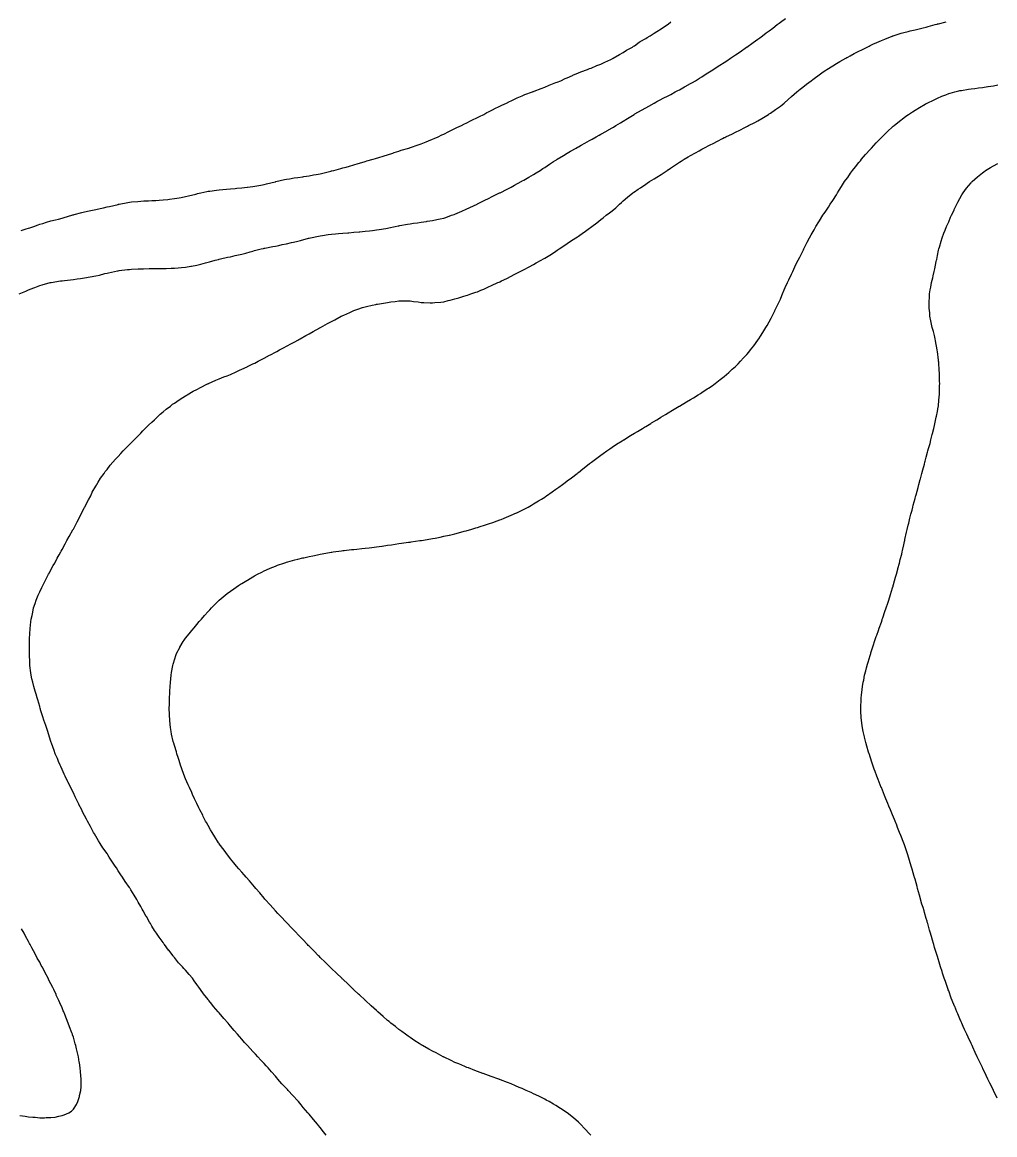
# Model space of a CAD drawing. Extents: x -717078 to -715000, y -984629 to -984000.
# Drawn here: x -715925.1 to -715838.4, y -984275.5 to -984176.3 of the extents above; entities that cross this region are included whole.
import ezdxf

# ---------------------------------------------------------------- set-up
doc = ezdxf.new("R2010")
doc.units = 0
doc.layers.add('buffer_B2_0_1_clip', color=7, linetype='Continuous')

msp = doc.modelspace()

# ---------------------------------------------------------------- linework, layer by layer
at = {"layer": 'buffer_B2_0_1_clip'}
for points in [[(-715925.319, -984200.5), (-715924.741, -984200.259), (-715924.5, -984200.15), (-715924.026, -984199.974), (-715923.937, -984199.937), (-715923.5, -984199.766), (-715923.291, -984199.709), (-715922.575, -984199.5), (-715922.515, -984199.485), (-715922.5, -984199.482), (-715922.478, -984199.478), (-715921.649, -984199.351), (-715921.5, -984199.327), (-715921.303, -984199.303), (-715920.758, -984199.242), (-715920.5, -984199.211), (-715920.167, -984199.167), (-715919.869, -984199.131), (-715919.5, -984199.081), (-715919.007, -984198.993), (-715918.99, -984198.99), (-715918.5, -984198.899), (-715918.177, -984198.823), (-715917.69, -984198.69), (-715917.5, -984198.643), (-715917.381, -984198.619), (-715916.835, -984198.5), (-715916.554, -984198.446), (-715916.5, -984198.435), (-715916.427, -984198.427), (-715915.662, -984198.338), (-715915.5, -984198.32), (-715915.311, -984198.311), (-715914.721, -984198.279), (-715914.5, -984198.268), (-715914.264, -984198.264), (-715913.746, -984198.254), (-715913.5, -984198.25), (-715913.247, -984198.247), (-715912.759, -984198.241), (-715912.5, -984198.237), (-715912.226, -984198.226), (-715911.789, -984198.211), (-715911.5, -984198.199), (-715911.168, -984198.168), (-715910.859, -984198.141), (-715910.5, -984198.107), (-715910.027, -984198.027), (-715909.981, -984198.019), (-715909.5, -984197.936), (-715909.151, -984197.849), (-715908.731, -984197.731), (-715908.5, -984197.67), (-715908.364, -984197.636), (-715907.853, -984197.5), (-715907.571, -984197.429), (-715907.5, -984197.412), (-715907.386, -984197.386), (-715906.755, -984197.245), (-715906.5, -984197.189), (-715906.096, -984197.096), (-715905.94, -984197.06), (-715905.5, -984196.958), (-715905.139, -984196.861), (-715904.752, -984196.752), (-715904.5, -984196.683), (-715904.354, -984196.646), (-715903.766, -984196.5), (-715903.549, -984196.451), (-715903.5, -984196.44), (-715903.426, -984196.426), (-715902.717, -984196.283), (-715902.5, -984196.242), (-715902.177, -984196.177), (-715901.884, -984196.116), (-715901.5, -984196.04), (-715901.063, -984195.937), (-715900.899, -984195.899), (-715900.5, -984195.806), (-715900.26, -984195.74), (-715899.543, -984195.543), (-715899.5, -984195.531), (-715899.475, -984195.525), (-715899.361, -984195.5), (-715898.65, -984195.35), (-715898.5, -984195.321), (-715898.293, -984195.293), (-715897.781, -984195.219), (-715897.5, -984195.183), (-715897.151, -984195.151), (-715896.876, -984195.124), (-715896.5, -984195.091), (-715896.057, -984195.057), (-715895.952, -984195.048), (-715895.5, -984195.014), (-715895.028, -984194.972), (-715894.967, -984194.967), (-715894.5, -984194.925), (-715894.121, -984194.879), (-715893.846, -984194.846), (-715893.5, -984194.804), (-715893.239, -984194.761), (-715892.664, -984194.664), (-715892.5, -984194.637), (-715892.384, -984194.616), (-715891.838, -984194.5), (-715891.563, -984194.437), (-715891.5, -984194.423), (-715891.406, -984194.406), (-715890.715, -984194.285), (-715890.5, -984194.246), (-715890.206, -984194.206), (-715889.842, -984194.158), (-715889.5, -984194.111), (-715889.043, -984194.043), (-715888.968, -984194.032), (-715888.5, -984193.962), (-715888.12, -984193.88), (-715887.81, -984193.81), (-715887.5, -984193.741), (-715887.318, -984193.682), (-715886.797, -984193.5), (-715886.582, -984193.418), (-715886.5, -984193.386), (-715886.302, -984193.302), (-715885.878, -984193.122), (-715885.5, -984192.964), (-715885.184, -984192.816), (-715884.523, -984192.5), (-715884.508, -984192.492), (-715884.5, -984192.488), (-715884.477, -984192.477), (-715883.839, -984192.161), (-715883.5, -984191.999), (-715883.169, -984191.831), (-715882.516, -984191.5), (-715882.505, -984191.495), (-715882.5, -984191.492), (-715882.483, -984191.483), (-715881.845, -984191.155), (-715881.5, -984190.984), (-715881.186, -984190.814), (-715880.608, -984190.5), (-715880.538, -984190.462), (-715880.5, -984190.44), (-715880.36, -984190.36), (-715879.904, -984190.096), (-715879.5, -984189.869), (-715879.274, -984189.726), (-715878.919, -984189.5), (-715878.665, -984189.335), (-715878.5, -984189.229), (-715878.063, -984188.937), (-715877.705, -984188.705), (-715877.5, -984188.571), (-715877.457, -984188.543), (-715877.389, -984188.5), (-715876.838, -984188.162), (-715876.5, -984187.969), (-715876.208, -984187.792), (-715875.706, -984187.5), (-715875.575, -984187.425), (-715875.5, -984187.385), (-715875.242, -984187.242), (-715874.932, -984187.068), (-715874.5, -984186.838), (-715874.285, -984186.715), (-715873.906, -984186.5), (-715873.646, -984186.354), (-715873.5, -984186.273), (-715873.008, -984185.992), (-715872.973, -984185.973), (-715872.5, -984185.708), (-715872.37, -984185.63), (-715872.158, -984185.5), (-715871.75, -984185.25), (-715871.5, -984185.098), (-715871.13, -984184.87), (-715870.527, -984184.5), (-715870.51, -984184.49), (-715870.5, -984184.484), (-715870.463, -984184.463), (-715869.874, -984184.126), (-715869.5, -984183.917), (-715869.232, -984183.768), (-715868.748, -984183.5), (-715868.587, -984183.413), (-715868.5, -984183.365), (-715868.216, -984183.216), (-715867.932, -984183.068), (-715867.5, -984182.841), (-715867.277, -984182.723), (-715866.864, -984182.5), (-715866.628, -984182.372), (-715866.5, -984182.3), (-715866.059, -984182.059), (-715865.983, -984182.017), (-715865.5, -984181.75), (-715865.34, -984181.66), (-715865.074, -984181.5), (-715864.718, -984181.282), (-715864.5, -984181.143), (-715864.103, -984180.897), (-715863.525, -984180.525), (-715863.5, -984180.509), (-715863.494, -984180.506), (-715863.485, -984180.5), (-715862.882, -984180.118), (-715862.5, -984179.875), (-715862.272, -984179.728), (-715861.933, -984179.5), (-715861.675, -984179.325), (-715861.5, -984179.204), (-715861.084, -984178.916), (-715860.51, -984178.51), (-715860.5, -984178.503), (-715860.498, -984178.502), (-715860.496, -984178.5), (-715859.912, -984178.088), (-715859.5, -984177.801), (-715859.327, -984177.673), (-715859.094, -984177.5), (-715858.756, -984177.244), (-715858.5, -984177.051), (-715858.187, -984176.813), (-715857.775, -984176.5), (-715857.618, -984176.382), (-715857.5, -984176.294), (-715857.033, -984175.967)], [(-715925.16, -984194.84), (-715924.711, -984194.711), (-715924.5, -984194.645), (-715924.391, -984194.609), (-715924.036, -984194.5), (-715923.649, -984194.351), (-715923.5, -984194.301), (-715923.218, -984194.218), (-715922.887, -984194.113), (-715922.5, -984194.005), (-715922.102, -984193.898), (-715921.831, -984193.831), (-715921.5, -984193.745), (-715921.309, -984193.691), (-715920.629, -984193.5), (-715920.533, -984193.467), (-715920.5, -984193.456), (-715920.441, -984193.441), (-715919.752, -984193.248), (-715919.5, -984193.188), (-715919.1, -984193.1), (-715918.938, -984193.062), (-715918.5, -984192.971), (-715918.114, -984192.886), (-715917.827, -984192.827), (-715917.5, -984192.756), (-715917.292, -984192.708), (-715916.521, -984192.521), (-715916.5, -984192.516), (-715916.487, -984192.513), (-715916.405, -984192.5), (-715915.648, -984192.352), (-715915.5, -984192.328), (-715915.312, -984192.312), (-715914.745, -984192.255), (-715914.5, -984192.234), (-715914.222, -984192.222), (-715913.802, -984192.198), (-715913.5, -984192.184), (-715913.165, -984192.165), (-715912.856, -984192.144), (-715912.5, -984192.124), (-715912.078, -984192.078), (-715911.938, -984192.062), (-715911.5, -984192.015), (-715911.065, -984191.935), (-715910.906, -984191.906), (-715910.5, -984191.832), (-715910.235, -984191.765), (-715909.601, -984191.601), (-715909.5, -984191.575), (-715909.438, -984191.562), (-715909.128, -984191.5), (-715908.62, -984191.38), (-715908.5, -984191.357), (-715908.337, -984191.337), (-715907.751, -984191.249), (-715907.5, -984191.22), (-715907.195, -984191.195), (-715906.842, -984191.158), (-715906.5, -984191.131), (-715906.096, -984191.096), (-715905.922, -984191.078), (-715905.5, -984191.043), (-715905.017, -984190.983), (-715904.98, -984190.98), (-715904.5, -984190.923), (-715904.142, -984190.858), (-715903.8, -984190.8), (-715903.5, -984190.747), (-715903.3, -984190.7), (-715902.512, -984190.512), (-715902.5, -984190.509), (-715902.493, -984190.507), (-715902.455, -984190.5), (-715901.682, -984190.318), (-715901.5, -984190.282), (-715901.243, -984190.243), (-715900.83, -984190.17), (-715900.5, -984190.122), (-715900.057, -984190.057), (-715899.959, -984190.041), (-715899.5, -984189.976), (-715899.097, -984189.903), (-715898.861, -984189.861), (-715898.5, -984189.796), (-715898.26, -984189.74), (-715897.564, -984189.564), (-715897.5, -984189.548), (-715897.461, -984189.539), (-715897.293, -984189.5), (-715896.676, -984189.324), (-715896.5, -984189.278), (-715896.198, -984189.198), (-715895.887, -984189.113), (-715895.5, -984189.014), (-715895.108, -984188.892), (-715894.792, -984188.792), (-715894.5, -984188.701), (-715894.345, -984188.655), (-715893.794, -984188.5), (-715893.574, -984188.426), (-715893.5, -984188.404), (-715893.364, -984188.364), (-715892.808, -984188.192), (-715892.5, -984188.106), (-715892.046, -984187.954), (-715891.909, -984187.909), (-715891.5, -984187.773), (-715891.293, -984187.707), (-715890.602, -984187.5), (-715890.527, -984187.473), (-715890.5, -984187.465), (-715890.448, -984187.448), (-715889.785, -984187.215), (-715889.5, -984187.127), (-715889.057, -984186.943), (-715888.866, -984186.866), (-715888.5, -984186.717), (-715888.35, -984186.65), (-715887.993, -984186.5), (-715887.662, -984186.338), (-715887.5, -984186.268), (-715887.031, -984186.031), (-715886.99, -984186.01), (-715886.5, -984185.773), (-715886.318, -984185.682), (-715885.923, -984185.5), (-715885.647, -984185.353), (-715885.5, -984185.286), (-715885.047, -984185.047), (-715884.986, -984185.014), (-715884.5, -984184.771), (-715884.321, -984184.679), (-715883.937, -984184.5), (-715883.652, -984184.348), (-715883.5, -984184.279), (-715883.035, -984184.035), (-715882.99, -984184.01), (-715882.5, -984183.768), (-715882.322, -984183.678), (-715881.919, -984183.5), (-715881.641, -984183.359), (-715881.5, -984183.298), (-715881.119, -984183.119), (-715880.959, -984183.041), (-715880.5, -984182.84), (-715880.262, -984182.738), (-715879.595, -984182.5), (-715879.528, -984182.472), (-715879.5, -984182.462), (-715879.441, -984182.441), (-715878.81, -984182.19), (-715878.5, -984182.088), (-715878.09, -984181.91), (-715877.793, -984181.793), (-715877.5, -984181.673), (-715877.38, -984181.62), (-715877.072, -984181.5), (-715876.686, -984181.314), (-715876.5, -984181.241), (-715876.025, -984181.025), (-715875.991, -984181.009), (-715875.5, -984180.804), (-715875.287, -984180.713), (-715874.68, -984180.5), (-715874.556, -984180.444), (-715874.5, -984180.425), (-715874.374, -984180.374), (-715873.857, -984180.143), (-715873.5, -984180.017), (-715873.156, -984179.844), (-715872.604, -984179.604), (-715872.5, -984179.556), (-715872.464, -984179.536), (-715872.386, -984179.5), (-715871.845, -984179.155), (-715871.5, -984178.982), (-715871.207, -984178.793), (-715870.664, -984178.5), (-715870.576, -984178.424), (-715870.5, -984178.38), (-715870.07, -984178.07), (-715869.99, -984178.01), (-715869.5, -984177.728), (-715869.364, -984177.636), (-715869.111, -984177.5), (-715868.749, -984177.251), (-715868.5, -984177.125), (-715868.137, -984176.863), (-715867.549, -984176.5), (-715867.522, -984176.478), (-715867.5, -984176.463), (-715867.268, -984176.268)], [(-715897.97, -984275.5), (-715898.204, -984275.204), (-715898.5, -984274.811), (-715898.644, -984274.644), (-715898.758, -984274.5), (-715899.106, -984274.106), (-715899.5, -984273.617), (-715899.556, -984273.556), (-715899.601, -984273.5), (-715900.026, -984273.026), (-715900.213, -984272.787), (-715900.442, -984272.5), (-715900.47, -984272.47), (-715900.5, -984272.434), (-715900.955, -984271.955), (-715901.353, -984271.5), (-715901.425, -984271.425), (-715901.5, -984271.34), (-715901.918, -984270.918), (-715902.269, -984270.5), (-715902.383, -984270.383), (-715902.5, -984270.246), (-715902.855, -984269.855), (-715903.144, -984269.5), (-715903.317, -984269.317), (-715903.5, -984269.109), (-715903.796, -984268.796), (-715904.055, -984268.5), (-715904.274, -984268.274), (-715904.5, -984268.022), (-715904.758, -984267.758), (-715904.988, -984267.5), (-715905.237, -984267.237), (-715905.5, -984266.935), (-715905.71, -984266.71), (-715905.887, -984266.5), (-715906.175, -984266.175), (-715906.5, -984265.765), (-715906.622, -984265.622), (-715906.715, -984265.5), (-715907.086, -984265.086), (-715907.5, -984264.6), (-715907.55, -984264.55), (-715907.595, -984264.5), (-715908.024, -984264.024), (-715908.175, -984263.825), (-715908.428, -984263.5), (-715908.461, -984263.461), (-715908.5, -984263.408), (-715908.894, -984262.894), (-715909.168, -984262.5), (-715909.313, -984262.313), (-715909.5, -984262.048), (-715909.735, -984261.735), (-715909.896, -984261.5), (-715910.174, -984261.174), (-715910.5, -984260.784), (-715910.642, -984260.642), (-715910.769, -984260.5), (-715911.119, -984260.119), (-715911.5, -984259.641), (-715911.563, -984259.563), (-715911.607, -984259.5), (-715912.002, -984259.002), (-715912.013, -984258.987), (-715912.375, -984258.5), (-715912.429, -984258.429), (-715912.5, -984258.33), (-715912.854, -984257.854), (-715913.097, -984257.5), (-715913.258, -984257.258), (-715913.5, -984256.849), (-715913.632, -984256.632), (-715913.703, -984256.5), (-715913.994, -984256.006), (-715913.998, -984255.998), (-715914.278, -984255.5), (-715914.36, -984255.36), (-715914.5, -984255.101), (-715914.719, -984254.719), (-715914.834, -984254.5), (-715915.09, -984254.09), (-715915.372, -984253.628), (-715915.451, -984253.5), (-715915.47, -984253.47), (-715915.5, -984253.423), (-715915.88, -984252.88), (-715916.133, -984252.5), (-715916.279, -984252.279), (-715916.5, -984251.922), (-715916.667, -984251.667), (-715916.768, -984251.5), (-715917.062, -984251.062), (-715917.301, -984250.699), (-715917.432, -984250.5), (-715917.459, -984250.459), (-715917.5, -984250.397), (-715917.868, -984249.868), (-715918.114, -984249.5), (-715918.262, -984249.262), (-715918.5, -984248.849), (-715918.63, -984248.63), (-715918.701, -984248.5), (-715918.955, -984248.045), (-715918.987, -984247.987), (-715919.253, -984247.5), (-715919.338, -984247.338), (-715919.5, -984247.007), (-715919.671, -984246.671), (-715919.752, -984246.5), (-715920.003, -984246.003), (-715920.01, -984245.99), (-715920.257, -984245.5), (-715920.336, -984245.336), (-715920.5, -984244.986), (-715920.659, -984244.659), (-715920.733, -984244.5), (-715920.956, -984244.044), (-715920.985, -984243.985), (-715921.224, -984243.5), (-715921.31, -984243.31), (-715921.5, -984242.885), (-715921.622, -984242.622), (-715921.676, -984242.5), (-715921.812, -984242.188), (-715921.925, -984241.925), (-715922.113, -984241.5), (-715922.217, -984241.217), (-715922.453, -984240.547), (-715922.47, -984240.5), (-715922.477, -984240.477), (-715922.5, -984240.403), (-715922.715, -984239.715), (-715922.78, -984239.5), (-715922.927, -984239.073), (-715922.963, -984238.963), (-715923.129, -984238.5), (-715923.216, -984238.216), (-715923.416, -984237.584), (-715923.442, -984237.5), (-715923.455, -984237.455), (-715923.5, -984237.294), (-715923.676, -984236.676), (-715923.726, -984236.5), (-715923.826, -984236.174), (-715923.904, -984235.904), (-715924.035, -984235.5), (-715924.121, -984235.121), (-715924.196, -984234.804), (-715924.266, -984234.5), (-715924.291, -984234.291), (-715924.37, -984233.63), (-715924.385, -984233.5), (-715924.389, -984233.389), (-715924.42, -984232.58), (-715924.423, -984232.5), (-715924.421, -984232.421), (-715924.411, -984231.589), (-715924.409, -984231.5), (-715924.402, -984231.402), (-715924.365, -984230.635), (-715924.356, -984230.5), (-715924.336, -984230.336), (-715924.276, -984229.724), (-715924.246, -984229.5), (-715924.18, -984229.18), (-715924.125, -984228.875), (-715924.042, -984228.5), (-715923.909, -984228.091), (-715923.803, -984227.803), (-715923.698, -984227.5), (-715923.637, -984227.363), (-715923.5, -984227.075), (-715923.318, -984226.682), (-715923.231, -984226.5), (-715922.986, -984226.014), (-715922.953, -984225.953), (-715922.714, -984225.5), (-715922.639, -984225.361), (-715922.5, -984225.115), (-715922.285, -984224.715), (-715922.165, -984224.5), (-715921.935, -984224.065), (-715921.762, -984223.762), (-715921.616, -984223.5), (-715921.575, -984223.425), (-715921.5, -984223.293), (-715921.224, -984222.776), (-715921.068, -984222.5), (-715920.874, -984222.126), (-715920.545, -984221.545), (-715920.52, -984221.5), (-715920.513, -984221.487), (-715920.5, -984221.463), (-715920.173, -984220.827), (-715919.992, -984220.5), (-715919.831, -984220.169), (-715919.5, -984219.558), (-715919.48, -984219.52), (-715919.469, -984219.5), (-715919.437, -984219.437), (-715919.15, -984218.85), (-715918.957, -984218.5), (-715918.81, -984218.19), (-715918.5, -984217.648), (-715918.448, -984217.552), (-715918.414, -984217.5), (-715918.277, -984217.277), (-715918.072, -984216.928), (-715917.767, -984216.5), (-715917.656, -984216.344), (-715917.5, -984216.157), (-715917.216, -984215.784), (-715916.969, -984215.5), (-715916.753, -984215.247), (-715916.5, -984214.986), (-715916.274, -984214.726), (-715916.055, -984214.5), (-715915.789, -984214.211), (-715915.5, -984213.93), (-715915.293, -984213.707), (-715915.084, -984213.5), (-715914.799, -984213.201), (-715914.5, -984212.914), (-715914.297, -984212.703), (-715914.087, -984212.5), (-715913.797, -984212.203), (-715913.5, -984211.926), (-715913.283, -984211.717), (-715913.039, -984211.5), (-715912.761, -984211.239), (-715912.5, -984211.017), (-715912.22, -984210.78), (-715911.849, -984210.5), (-715911.652, -984210.348), (-715911.5, -984210.246), (-715911.059, -984209.941), (-715910.744, -984209.744), (-715910.5, -984209.588), (-715910.446, -984209.554), (-715910.353, -984209.5), (-715909.814, -984209.186), (-715909.5, -984209.021), (-715909.159, -984208.841), (-715908.534, -984208.534), (-715908.5, -984208.517), (-715908.489, -984208.511), (-715908.463, -984208.5), (-715907.799, -984208.201), (-715907.5, -984208.081), (-715907.091, -984207.909), (-715906.797, -984207.797), (-715906.5, -984207.679), (-715906.377, -984207.623), (-715906.107, -984207.5), (-715905.688, -984207.312), (-715905.5, -984207.227), (-715905.009, -984206.991), (-715904.976, -984206.976), (-715904.5, -984206.749), (-715904.336, -984206.664), (-715904.021, -984206.5), (-715903.677, -984206.323), (-715903.5, -984206.23), (-715903.021, -984205.979), (-715902.933, -984205.933), (-715902.5, -984205.707), (-715902.366, -984205.634), (-715902.124, -984205.5), (-715901.716, -984205.284), (-715901.5, -984205.166), (-715901.067, -984204.933), (-715900.775, -984204.775), (-715900.5, -984204.627), (-715900.419, -984204.581), (-715900.279, -984204.5), (-715899.774, -984204.226), (-715899.5, -984204.072), (-715899.132, -984203.868), (-715898.53, -984203.53), (-715898.5, -984203.513), (-715898.492, -984203.508), (-715898.478, -984203.5), (-715897.844, -984203.156), (-715897.5, -984202.961), (-715897.198, -984202.802), (-715896.631, -984202.5), (-715896.543, -984202.457), (-715896.5, -984202.437), (-715896.386, -984202.386), (-715895.851, -984202.149), (-715895.5, -984201.987), (-715895.138, -984201.862), (-715894.723, -984201.723), (-715894.5, -984201.647), (-715894.382, -984201.618), (-715893.87, -984201.5), (-715893.562, -984201.438), (-715893.5, -984201.426), (-715893.411, -984201.411), (-715892.7, -984201.3), (-715892.5, -984201.265), (-715892.224, -984201.224), (-715891.823, -984201.177), (-715891.5, -984201.125), (-715891.129, -984201.129), (-715890.868, -984201.132), (-715890.5, -984201.137), (-715890.183, -984201.183), (-715889.777, -984201.223), (-715889.5, -984201.26), (-715889.272, -984201.272), (-715888.709, -984201.291), (-715888.5, -984201.302), (-715888.281, -984201.281), (-715887.767, -984201.233), (-715887.5, -984201.207), (-715887.107, -984201.107), (-715886.933, -984201.067), (-715886.5, -984200.949), (-715886.153, -984200.847), (-715885.707, -984200.707), (-715885.5, -984200.644), (-715885.392, -984200.608), (-715885.074, -984200.5), (-715884.641, -984200.359), (-715884.5, -984200.314), (-715884.179, -984200.179), (-715883.924, -984200.076), (-715883.5, -984199.887), (-715883.233, -984199.767), (-715882.676, -984199.5), (-715882.554, -984199.446), (-715882.5, -984199.421), (-715882.343, -984199.343), (-715881.88, -984199.12), (-715881.5, -984198.922), (-715881.219, -984198.781), (-715880.678, -984198.5), (-715880.557, -984198.443), (-715880.5, -984198.414), (-715880.32, -984198.32), (-715879.896, -984198.104), (-715879.5, -984197.884), (-715879.252, -984197.748), (-715878.823, -984197.5), (-715878.611, -984197.389), (-715878.5, -984197.327), (-715878.056, -984197.056), (-715877.986, -984197.014), (-715877.5, -984196.693), (-715877.383, -984196.617), (-715877.216, -984196.5), (-715876.784, -984196.216), (-715876.5, -984196.013), (-715876.191, -984195.809), (-715875.74, -984195.5), (-715875.592, -984195.408), (-715875.5, -984195.349), (-715875.031, -984195.031), (-715874.994, -984195.006), (-715874.5, -984194.646), (-715874.415, -984194.585), (-715874.308, -984194.5), (-715873.843, -984194.157), (-715873.5, -984193.88), (-715873.285, -984193.715), (-715873.021, -984193.5), (-715872.725, -984193.275), (-715872.5, -984193.097), (-715872.176, -984192.824), (-715871.823, -984192.5), (-715871.654, -984192.346), (-715871.5, -984192.202), (-715871.117, -984191.883), (-715870.653, -984191.5), (-715870.563, -984191.437), (-715870.5, -984191.394), (-715870.182, -984191.182), (-715869.963, -984191.037), (-715869.5, -984190.719), (-715869.367, -984190.633), (-715869.169, -984190.5), (-715868.746, -984190.254), (-715868.5, -984190.104), (-715868.132, -984189.868), (-715867.603, -984189.5), (-715867.54, -984189.46), (-715867.5, -984189.433), (-715867.305, -984189.305), (-715866.934, -984189.066), (-715866.5, -984188.768), (-715866.335, -984188.665), (-715866.077, -984188.5), (-715865.708, -984188.292), (-715865.5, -984188.171), (-715865.069, -984187.931), (-715864.738, -984187.738), (-715864.5, -984187.601), (-715864.434, -984187.566), (-715864.314, -984187.5), (-715863.769, -984187.231), (-715863.5, -984187.095), (-715863.105, -984186.895), (-715862.658, -984186.658), (-715862.5, -984186.576), (-715862.449, -984186.551), (-715862.35, -984186.5), (-715861.773, -984186.227), (-715861.5, -984186.094), (-715861.103, -984185.897), (-715860.671, -984185.671), (-715860.5, -984185.583), (-715860.445, -984185.555), (-715860.341, -984185.5), (-715859.784, -984185.216), (-715859.5, -984185.068), (-715859.141, -984184.859), (-715858.557, -984184.5), (-715858.522, -984184.478), (-715858.5, -984184.464), (-715858.384, -984184.384), (-715857.928, -984184.072), (-715857.5, -984183.771), (-715857.349, -984183.651), (-715857.171, -984183.5), (-715856.817, -984183.183), (-715856.5, -984182.901), (-715856.287, -984182.713), (-715856.035, -984182.5), (-715855.737, -984182.263), (-715855.5, -984182.08), (-715855.176, -984181.824), (-715854.763, -984181.5), (-715854.612, -984181.388), (-715854.5, -984181.304), (-715854.033, -984180.967), (-715853.806, -984180.806), (-715853.5, -984180.588), (-715853.448, -984180.552), (-715853.367, -984180.5), (-715852.83, -984180.17), (-715852.5, -984179.976), (-715852.2, -984179.8), (-715851.683, -984179.5), (-715851.566, -984179.434), (-715851.5, -984179.397), (-715851.285, -984179.285), (-715850.912, -984179.088), (-715850.5, -984178.878), (-715850.25, -984178.75), (-715849.766, -984178.5), (-715849.589, -984178.411), (-715849.5, -984178.366), (-715849.257, -984178.257), (-715848.904, -984178.096), (-715848.5, -984177.92), (-715848.202, -984177.798), (-715847.528, -984177.528), (-715847.5, -984177.517), (-715847.487, -984177.513), (-715847.449, -984177.5), (-715846.726, -984177.274), (-715846.5, -984177.208), (-715846.11, -984177.11), (-715845.936, -984177.064), (-715845.5, -984176.958), (-715845.132, -984176.868), (-715844.784, -984176.784), (-715844.5, -984176.715), (-715844.329, -984176.671), (-715843.706, -984176.5), (-715843.545, -984176.455), (-715843.5, -984176.442), (-715843.424, -984176.424), (-715842.739, -984176.261)], [(-715874.404, -984275.5), (-715874.447, -984275.447), (-715874.5, -984275.383), (-715874.919, -984274.919), (-715875.315, -984274.5), (-715875.409, -984274.409), (-715875.5, -984274.324), (-715875.948, -984273.948), (-715876.499, -984273.5), (-715876.499, -984273.499), (-715876.5, -984273.499), (-715876.503, -984273.497), (-715877.102, -984273.102), (-715877.5, -984272.843), (-715877.718, -984272.718), (-715878.102, -984272.5), (-715878.361, -984272.361), (-715878.5, -984272.288), (-715878.918, -984272.082), (-715879.028, -984272.028), (-715879.5, -984271.796), (-715879.701, -984271.701), (-715880.138, -984271.5), (-715880.39, -984271.39), (-715880.5, -984271.344), (-715880.768, -984271.232), (-715881.094, -984271.094), (-715881.5, -984270.928), (-715881.805, -984270.805), (-715882.439, -984270.561), (-715882.5, -984270.537), (-715882.527, -984270.527), (-715882.598, -984270.5), (-715883.26, -984270.26), (-715883.5, -984270.175), (-715883.992, -984269.992), (-715884.017, -984269.983), (-715884.5, -984269.808), (-715884.721, -984269.721), (-715885.304, -984269.5), (-715885.447, -984269.447), (-715885.5, -984269.427), (-715885.627, -984269.373), (-715886.148, -984269.148), (-715886.5, -984269.002), (-715886.837, -984268.837), (-715887.449, -984268.551), (-715887.5, -984268.527), (-715887.517, -984268.517), (-715887.549, -984268.5), (-715888.166, -984268.166), (-715888.5, -984267.996), (-715888.813, -984267.813), (-715889.383, -984267.5), (-715889.458, -984267.458), (-715889.5, -984267.435), (-715889.682, -984267.318), (-715890.069, -984267.069), (-715890.5, -984266.798), (-715890.669, -984266.669), (-715890.905, -984266.5), (-715891.246, -984266.246), (-715891.5, -984266.066), (-715891.809, -984265.809), (-715892.199, -984265.5), (-715892.364, -984265.364), (-715892.5, -984265.257), (-715892.901, -984264.901), (-715893.369, -984264.5), (-715893.439, -984264.439), (-715893.5, -984264.388), (-715893.959, -984263.959), (-715894.467, -984263.5), (-715894.484, -984263.484), (-715894.5, -984263.471), (-715894.996, -984262.996), (-715895.087, -984262.913), (-715895.5, -984262.531), (-715895.516, -984262.516), (-715895.533, -984262.5), (-715896.026, -984262.026), (-715896.5, -984261.585), (-715896.543, -984261.543), (-715896.588, -984261.5), (-715897.052, -984261.052), (-715897.5, -984260.633), (-715897.567, -984260.567), (-715897.636, -984260.5), (-715898.071, -984260.071), (-715898.5, -984259.659), (-715898.579, -984259.579), (-715898.658, -984259.5), (-715899.074, -984259.074), (-715899.5, -984258.649), (-715899.572, -984258.572), (-715899.639, -984258.5), (-715900.054, -984258.054), (-715900.5, -984257.598), (-715900.546, -984257.546), (-715900.591, -984257.5), (-715901.027, -984257.027), (-715901.5, -984256.548), (-715901.523, -984256.523), (-715901.546, -984256.5), (-715902.003, -984256.003), (-715902.273, -984255.727), (-715902.496, -984255.5), (-715902.498, -984255.498), (-715902.5, -984255.495), (-715902.965, -984254.965), (-715903.395, -984254.5), (-715903.443, -984254.443), (-715903.5, -984254.378), (-715903.894, -984253.894), (-715904.226, -984253.5), (-715904.35, -984253.35), (-715904.5, -984253.181), (-715904.811, -984252.811), (-715905.099, -984252.5), (-715905.284, -984252.284), (-715905.5, -984252.045), (-715905.754, -984251.754), (-715905.974, -984251.5), (-715906.209, -984251.209), (-715906.5, -984250.861), (-715906.652, -984250.652), (-715906.771, -984250.5), (-715907.077, -984250.077), (-715907.5, -984249.529), (-715907.512, -984249.512), (-715907.52, -984249.5), (-715907.553, -984249.447), (-715907.894, -984248.894), (-715908.143, -984248.5), (-715908.273, -984248.273), (-715908.5, -984247.895), (-715908.636, -984247.636), (-715908.713, -984247.5), (-715908.923, -984247.077), (-715908.973, -984246.973), (-715909.217, -984246.5), (-715909.308, -984246.308), (-715909.5, -984245.935), (-715909.638, -984245.638), (-715909.709, -984245.5), (-715909.877, -984245.123), (-715909.951, -984244.951), (-715910.162, -984244.5), (-715910.262, -984244.262), (-715910.5, -984243.734), (-715910.568, -984243.568), (-715910.6, -984243.5), (-715910.655, -984243.345), (-715910.834, -984242.834), (-715910.957, -984242.5), (-715911.084, -984242.084), (-715911.162, -984241.838), (-715911.268, -984241.5), (-715911.319, -984241.319), (-715911.5, -984240.752), (-715911.557, -984240.557), (-715911.576, -984240.5), (-715911.599, -984240.401), (-715911.741, -984239.741), (-715911.798, -984239.5), (-715911.838, -984239.162), (-715911.872, -984238.872), (-715911.915, -984238.5), (-715911.931, -984238.069), (-715911.936, -984237.936), (-715911.951, -984237.5), (-715911.944, -984237.056), (-715911.942, -984236.942), (-715911.935, -984236.5), (-715911.914, -984236.086), (-715911.902, -984235.902), (-715911.881, -984235.5), (-715911.85, -984235.15), (-715911.81, -984234.81), (-715911.781, -984234.5), (-715911.746, -984234.254), (-715911.629, -984233.629), (-715911.609, -984233.5), (-715911.588, -984233.412), (-715911.5, -984233.119), (-715911.343, -984232.657), (-715911.281, -984232.5), (-715911.025, -984232.025), (-715911.008, -984231.992), (-715910.726, -984231.5), (-715910.63, -984231.37), (-715910.5, -984231.197), (-715910.193, -984230.807), (-715909.953, -984230.5), (-715909.742, -984230.258), (-715909.5, -984229.968), (-715909.281, -984229.719), (-715909.091, -984229.5), (-715908.817, -984229.183), (-715908.5, -984228.813), (-715908.347, -984228.653), (-715908.199, -984228.5), (-715907.854, -984228.146), (-715907.5, -984227.797), (-715907.341, -984227.659), (-715907.15, -984227.5), (-715906.789, -984227.211), (-715906.5, -984226.988), (-715906.211, -984226.789), (-715905.785, -984226.5), (-715905.612, -984226.388), (-715905.5, -984226.315), (-715905.042, -984226.042), (-715904.989, -984226.011), (-715904.5, -984225.717), (-715904.358, -984225.642), (-715904.085, -984225.5), (-715903.7, -984225.3), (-715903.5, -984225.196), (-715903.016, -984224.984), (-715902.959, -984224.959), (-715902.5, -984224.759), (-715902.308, -984224.692), (-715901.747, -984224.5), (-715901.563, -984224.437), (-715901.5, -984224.416), (-715901.387, -984224.387), (-715900.779, -984224.221), (-715900.5, -984224.15), (-715900.045, -984224.045), (-715899.973, -984224.027), (-715899.5, -984223.92), (-715899.155, -984223.845), (-715898.76, -984223.76), (-715898.5, -984223.704), (-715898.328, -984223.672), (-715897.527, -984223.527), (-715897.5, -984223.522), (-715897.48, -984223.52), (-715897.34, -984223.5), (-715896.605, -984223.395), (-715896.5, -984223.381), (-715896.368, -984223.368), (-715895.706, -984223.294), (-715895.5, -984223.274), (-715895.249, -984223.249), (-715894.798, -984223.202), (-715894.5, -984223.172), (-715894.129, -984223.129), (-715893.898, -984223.102), (-715893.5, -984223.055), (-715893.013, -984222.987), (-715892.983, -984222.983), (-715892.5, -984222.914), (-715892.138, -984222.862), (-715891.812, -984222.812), (-715891.5, -984222.766), (-715891.266, -984222.734), (-715890.648, -984222.648), (-715890.5, -984222.627), (-715890.389, -984222.611), (-715889.623, -984222.5), (-715889.516, -984222.484), (-715889.5, -984222.481), (-715889.478, -984222.478), (-715888.658, -984222.342), (-715888.5, -984222.315), (-715888.268, -984222.268), (-715887.821, -984222.179), (-715887.5, -984222.114), (-715887.002, -984221.998), (-715886.997, -984221.997), (-715886.5, -984221.88), (-715886.197, -984221.803), (-715885.667, -984221.667), (-715885.5, -984221.624), (-715885.403, -984221.597), (-715885.069, -984221.5), (-715884.634, -984221.366), (-715884.5, -984221.326), (-715884.241, -984221.241), (-715883.878, -984221.122), (-715883.5, -984220.999), (-715883.131, -984220.869), (-715882.728, -984220.728), (-715882.5, -984220.648), (-715882.394, -984220.606), (-715882.125, -984220.5), (-715881.683, -984220.317), (-715881.5, -984220.242), (-715881.014, -984220.014), (-715880.995, -984220.005), (-715880.5, -984219.774), (-715880.321, -984219.679), (-715879.984, -984219.5), (-715879.673, -984219.327), (-715879.5, -984219.23), (-715879.047, -984218.953), (-715878.796, -984218.796), (-715878.5, -984218.613), (-715878.432, -984218.568), (-715878.328, -984218.5), (-715877.841, -984218.159), (-715877.5, -984217.92), (-715877.256, -984217.744), (-715876.917, -984217.5), (-715876.682, -984217.318), (-715876.5, -984217.179), (-715876.115, -984216.885), (-715875.607, -984216.5), (-715875.548, -984216.452), (-715875.5, -984216.414), (-715875.098, -984216.098), (-715874.988, -984216.012), (-715874.5, -984215.633), (-715874.424, -984215.576), (-715874.321, -984215.5), (-715873.858, -984215.142), (-715873.5, -984214.878), (-715873.281, -984214.719), (-715872.965, -984214.5), (-715872.694, -984214.306), (-715872.5, -984214.175), (-715872.094, -984213.906), (-715871.59, -984213.59), (-715871.5, -984213.533), (-715871.48, -984213.52), (-715871.447, -984213.5), (-715870.862, -984213.138), (-715870.5, -984212.925), (-715870.237, -984212.763), (-715869.798, -984212.5), (-715869.612, -984212.388), (-715869.5, -984212.322), (-715869.048, -984212.048), (-715868.988, -984212.012), (-715868.5, -984211.718), (-715868.365, -984211.635), (-715868.141, -984211.5), (-715867.745, -984211.255), (-715867.5, -984211.108), (-715867.124, -984210.876), (-715866.518, -984210.518), (-715866.5, -984210.507), (-715866.495, -984210.505), (-715866.487, -984210.5), (-715865.871, -984210.129), (-715865.5, -984209.915), (-715865.244, -984209.756), (-715864.819, -984209.5), (-715864.622, -984209.378), (-715864.5, -984209.304), (-715864.02, -984208.98), (-715863.901, -984208.901), (-715863.5, -984208.633), (-715863.424, -984208.576), (-715863.324, -984208.5), (-715862.861, -984208.139), (-715862.5, -984207.86), (-715862.309, -984207.691), (-715862.092, -984207.5), (-715861.783, -984207.217), (-715861.5, -984206.962), (-715861.273, -984206.727), (-715861.052, -984206.5), (-715860.785, -984206.215), (-715860.5, -984205.912), (-715860.315, -984205.685), (-715860.167, -984205.5), (-715859.876, -984205.124), (-715859.5, -984204.634), (-715859.447, -984204.553), (-715859.411, -984204.5), (-715859.264, -984204.264), (-715859.061, -984203.939), (-715858.79, -984203.5), (-715858.684, -984203.316), (-715858.5, -984203.001), (-715858.331, -984202.669), (-715858.245, -984202.5), (-715857.998, -984202.002), (-715857.995, -984201.995), (-715857.752, -984201.5), (-715857.671, -984201.329), (-715857.5, -984200.971), (-715857.36, -984200.64), (-715857.301, -984200.5), (-715857.149, -984200.149), (-715857.06, -984199.94), (-715856.866, -984199.5), (-715856.751, -984199.249), (-715856.5, -984198.731), (-715856.432, -984198.568), (-715856.402, -984198.5), (-715856.314, -984198.314), (-715856.116, -984197.884), (-715855.93, -984197.5), (-715855.782, -984197.218), (-715855.5, -984196.693), (-715855.438, -984196.562), (-715855.409, -984196.5), (-715855.314, -984196.314), (-715855.105, -984195.895), (-715854.897, -984195.5), (-715854.758, -984195.242), (-715854.5, -984194.806), (-715854.396, -984194.604), (-715854.338, -984194.5), (-715854.083, -984194.083), (-715854.02, -984193.98), (-715853.711, -984193.5), (-715853.623, -984193.377), (-715853.5, -984193.212), (-715853.226, -984192.774), (-715853.053, -984192.5), (-715852.833, -984192.167), (-715852.5, -984191.661), (-715852.44, -984191.56), (-715852.403, -984191.5), (-715852.249, -984191.249), (-715852.062, -984190.938), (-715851.777, -984190.5), (-715851.662, -984190.338), (-715851.5, -984190.119), (-715851.247, -984189.753), (-715851.062, -984189.5), (-715850.816, -984189.184), (-715850.5, -984188.804), (-715850.368, -984188.632), (-715850.261, -984188.5), (-715849.91, -984188.09), (-715849.5, -984187.638), (-715849.437, -984187.563), (-715849.382, -984187.5), (-715848.961, -984187.039), (-715848.5, -984186.568), (-715848.468, -984186.532), (-715848.437, -984186.5), (-715847.964, -984186.036), (-715847.5, -984185.615), (-715847.441, -984185.559), (-715847.374, -984185.5), (-715846.895, -984185.105), (-715846.5, -984184.798), (-715846.331, -984184.669), (-715846.086, -984184.5), (-715845.73, -984184.27), (-715845.5, -984184.135), (-715845.107, -984183.893), (-715844.595, -984183.595), (-715844.5, -984183.539), (-715844.475, -984183.525), (-715844.426, -984183.5), (-715843.806, -984183.194), (-715843.5, -984183.057), (-715843.107, -984182.893), (-715842.754, -984182.754), (-715842.5, -984182.651), (-715842.384, -984182.616), (-715841.959, -984182.5), (-715841.596, -984182.404), (-715841.5, -984182.382), (-715841.361, -984182.361), (-715840.744, -984182.256), (-715840.5, -984182.221), (-715840.183, -984182.183), (-715839.862, -984182.138), (-715839.5, -984182.097), (-715839.029, -984182.029), (-715838.979, -984182.021), (-715838.5, -984181.954), (-715838.12, -984181.88)], [(-715838.189, -984272.189), (-715838.5, -984271.52), (-715838.507, -984271.507), (-715838.51, -984271.5), (-715838.52, -984271.48), (-715838.844, -984270.844), (-715839.007, -984270.5), (-715839.168, -984270.168), (-715839.456, -984269.544), (-715839.477, -984269.5), (-715839.484, -984269.484), (-715839.5, -984269.449), (-715839.817, -984268.817), (-715839.965, -984268.5), (-715840.137, -984268.137), (-715840.361, -984267.639), (-715840.425, -984267.5), (-715840.449, -984267.449), (-715840.5, -984267.331), (-715840.771, -984266.771), (-715840.893, -984266.5), (-715841.083, -984266.083), (-715841.208, -984265.792), (-715841.337, -984265.5), (-715841.386, -984265.386), (-715841.5, -984265.109), (-715841.691, -984264.691), (-715841.772, -984264.5), (-715841.968, -984264.032), (-715841.987, -984263.987), (-715842.184, -984263.5), (-715842.271, -984263.271), (-715842.5, -984262.627), (-715842.536, -984262.536), (-715842.549, -984262.5), (-715842.575, -984262.425), (-715842.801, -984261.801), (-715842.901, -984261.5), (-715843.048, -984261.048), (-715843.091, -984260.909), (-715843.22, -984260.5), (-715843.287, -984260.287), (-715843.5, -984259.563), (-715843.515, -984259.515), (-715843.52, -984259.5), (-715843.529, -984259.471), (-715843.757, -984258.757), (-715843.833, -984258.5), (-715843.975, -984258.025), (-715843.987, -984257.987), (-715844.128, -984257.5), (-715844.213, -984257.213), (-715844.376, -984256.624), (-715844.411, -984256.5), (-715844.431, -984256.431), (-715844.5, -984256.175), (-715844.658, -984255.658), (-715844.703, -984255.5), (-715844.788, -984255.212), (-715844.887, -984254.887), (-715845.111, -984254.111), (-715845.192, -984253.808), (-715845.278, -984253.5), (-715845.327, -984253.327), (-715845.5, -984252.67), (-715845.539, -984252.539), (-715845.549, -984252.5), (-715845.568, -984252.432), (-715845.768, -984251.768), (-715845.842, -984251.5), (-715845.998, -984251.002), (-715845.999, -984250.999), (-715846.151, -984250.5), (-715846.241, -984250.241), (-715846.483, -984249.517), (-715846.489, -984249.5), (-715846.492, -984249.492), (-715846.5, -984249.469), (-715846.775, -984248.775), (-715846.881, -984248.5), (-715847.057, -984248.057), (-715847.131, -984247.869), (-715847.276, -984247.5), (-715847.34, -984247.34), (-715847.5, -984246.93), (-715847.631, -984246.631), (-715847.687, -984246.5), (-715847.825, -984246.175), (-715847.93, -984245.93), (-715848.109, -984245.5), (-715848.222, -984245.222), (-715848.5, -984244.512), (-715848.504, -984244.504), (-715848.505, -984244.5), (-715848.508, -984244.492), (-715848.791, -984243.791), (-715848.905, -984243.5), (-715849.064, -984243.064), (-715849.134, -984242.866), (-715849.266, -984242.5), (-715849.323, -984242.323), (-715849.5, -984241.768), (-715849.57, -984241.57), (-715849.595, -984241.5), (-715849.635, -984241.365), (-715849.805, -984240.805), (-715849.896, -984240.5), (-715850.011, -984240.011), (-715850.017, -984239.983), (-715850.13, -984239.5), (-715850.18, -984239.18), (-715850.244, -984238.756), (-715850.284, -984238.5), (-715850.297, -984238.297), (-715850.332, -984237.668), (-715850.343, -984237.5), (-715850.338, -984237.338), (-715850.315, -984236.685), (-715850.31, -984236.5), (-715850.286, -984236.286), (-715850.224, -984235.776), (-715850.193, -984235.5), (-715850.119, -984235.119), (-715850.079, -984234.921), (-715850, -984234.5), (-715849.895, -984234.105), (-715849.823, -984233.823), (-715849.739, -984233.5), (-715849.681, -984233.319), (-715849.5, -984232.747), (-715849.446, -984232.554), (-715849.432, -984232.5), (-715849.4, -984232.4), (-715849.207, -984231.793), (-715849.116, -984231.5), (-715848.958, -984231.042), (-715848.914, -984230.914), (-715848.772, -984230.5), (-715848.699, -984230.301), (-715848.5, -984229.757), (-715848.437, -984229.563), (-715848.417, -984229.5), (-715848.375, -984229.375), (-715848.187, -984228.813), (-715848.085, -984228.5), (-715847.939, -984228.061), (-715847.88, -984227.88), (-715847.755, -984227.5), (-715847.693, -984227.307), (-715847.5, -984226.704), (-715847.453, -984226.547), (-715847.439, -984226.5), (-715847.416, -984226.416), (-715847.235, -984225.765), (-715847.162, -984225.5), (-715847.038, -984225.038), (-715847.022, -984224.978), (-715846.894, -984224.5), (-715846.814, -984224.186), (-715846.689, -984223.689), (-715846.641, -984223.5), (-715846.617, -984223.383), (-715846.5, -984222.867), (-715846.434, -984222.566), (-715846.419, -984222.5), (-715846.397, -984222.397), (-715846.258, -984221.742), (-715846.205, -984221.5), (-715846.112, -984221.112), (-715846.069, -984220.931), (-715845.965, -984220.5), (-715845.865, -984220.135), (-715845.77, -984219.77), (-715845.698, -984219.5), (-715845.656, -984219.344), (-715845.5, -984218.754), (-715845.449, -984218.551), (-715845.437, -984218.5), (-715845.414, -984218.414), (-715845.237, -984217.763), (-715845.17, -984217.5), (-715845.04, -984217.04), (-715845.022, -984216.978), (-715844.891, -984216.5), (-715844.808, -984216.192), (-715844.669, -984215.669), (-715844.624, -984215.5), (-715844.596, -984215.404), (-715844.5, -984215.071), (-715844.381, -984214.619), (-715844.352, -984214.5), (-715844.298, -984214.298), (-715844.167, -984213.833), (-715844.082, -984213.5), (-715843.967, -984213.033), (-715843.947, -984212.947), (-715843.839, -984212.5), (-715843.772, -984212.228), (-715843.639, -984211.639), (-715843.606, -984211.5), (-715843.585, -984211.415), (-715843.5, -984210.989), (-715843.427, -984210.573), (-715843.417, -984210.5), (-715843.41, -984210.41), (-715843.338, -984209.662), (-715843.327, -984209.5), (-715843.325, -984209.325), (-715843.308, -984208.692), (-715843.307, -984208.5), (-715843.315, -984208.315), (-715843.33, -984207.67), (-715843.337, -984207.5), (-715843.349, -984207.349), (-715843.396, -984206.604), (-715843.404, -984206.5), (-715843.415, -984206.415), (-715843.5, -984205.648), (-715843.516, -984205.516), (-715843.518, -984205.5), (-715843.522, -984205.478), (-715843.676, -984204.676), (-715843.708, -984204.5), (-715843.782, -984204.218), (-715843.869, -984203.869), (-715843.97, -984203.5), (-715844.059, -984203.059), (-715844.09, -984202.91), (-715844.173, -984202.5), (-715844.198, -984202.198), (-715844.233, -984201.767), (-715844.255, -984201.5), (-715844.244, -984201.244), (-715844.22, -984200.78), (-715844.207, -984200.5), (-715844.147, -984200.147), (-715844.101, -984199.899), (-715844.034, -984199.5), (-715843.925, -984199.075), (-715843.882, -984198.882), (-715843.789, -984198.5), (-715843.741, -984198.259), (-715843.61, -984197.61), (-715843.588, -984197.5), (-715843.573, -984197.427), (-715843.5, -984197.088), (-715843.401, -984196.599), (-715843.379, -984196.5), (-715843.329, -984196.329), (-715843.185, -984195.815), (-715843.09, -984195.5), (-715842.922, -984195.078), (-715842.817, -984194.817), (-715842.69, -984194.5), (-715842.634, -984194.366), (-715842.5, -984194.066), (-715842.334, -984193.666), (-715842.26, -984193.5), (-715842.029, -984193.029), (-715842.01, -984192.99), (-715841.764, -984192.5), (-715841.677, -984192.323), (-715841.499, -984192), (-715841.322, -984191.678), (-715841.209, -984191.5), (-715840.911, -984191.089), (-715840.5, -984190.59), (-715840.459, -984190.541), (-715840.42, -984190.5), (-715839.94, -984190.06), (-715839.5, -984189.709), (-715839.384, -984189.616), (-715839.212, -984189.5), (-715838.768, -984189.232), (-715838.5, -984189.092), (-715838.123, -984188.877)], [(-715925.264, -984273.736), (-715924.799, -984273.799), (-715924.5, -984273.85), (-715924.114, -984273.886), (-715923.899, -984273.899), (-715923.5, -984273.938), (-715923.064, -984273.936), (-715922.929, -984273.929), (-715922.5, -984273.926), (-715922.127, -984273.873), (-715921.8, -984273.8), (-715921.5, -984273.751), (-715921.311, -984273.689), (-715920.904, -984273.5), (-715920.659, -984273.341), (-715920.5, -984273.168), (-715920.231, -984272.769), (-715920.093, -984272.5), (-715919.964, -984272.036), (-715919.947, -984271.947), (-715919.839, -984271.5), (-715919.819, -984271.181), (-715919.814, -984270.814), (-715919.796, -984270.5), (-715919.821, -984270.179), (-715919.856, -984269.856), (-715919.881, -984269.5), (-715919.961, -984269.039), (-715919.974, -984268.974), (-715920.051, -984268.5), (-715920.142, -984268.142), (-715920.217, -984267.783), (-715920.284, -984267.5), (-715920.337, -984267.337), (-715920.5, -984266.761), (-715920.563, -984266.563), (-715920.58, -984266.5), (-715920.627, -984266.373), (-715920.836, -984265.836), (-715920.954, -984265.5), (-715921.117, -984265.117), (-715921.253, -984264.747), (-715921.35, -984264.5), (-715921.397, -984264.397), (-715921.5, -984264.145), (-715921.703, -984263.703), (-715921.783, -984263.5), (-715922.018, -984263.018), (-715922.044, -984262.956), (-715922.25, -984262.5), (-715922.336, -984262.336), (-715922.5, -984261.99), (-715922.672, -984261.672), (-715922.754, -984261.5), (-715923.018, -984261.018), (-715923.054, -984260.946), (-715923.282, -984260.5), (-715923.36, -984260.36), (-715923.5, -984260.083), (-715923.713, -984259.713), (-715923.82, -984259.5), (-715924.065, -984259.065), (-715924.197, -984258.803), (-715924.355, -984258.5), (-715924.407, -984258.407), (-715924.5, -984258.223), (-715924.763, -984257.763), (-715924.895, -984257.5), (-715925.11, -984257.11)]]:
    msp.add_lwpolyline(points, dxfattribs=at)

doc.saveas('drawing.dxf')
